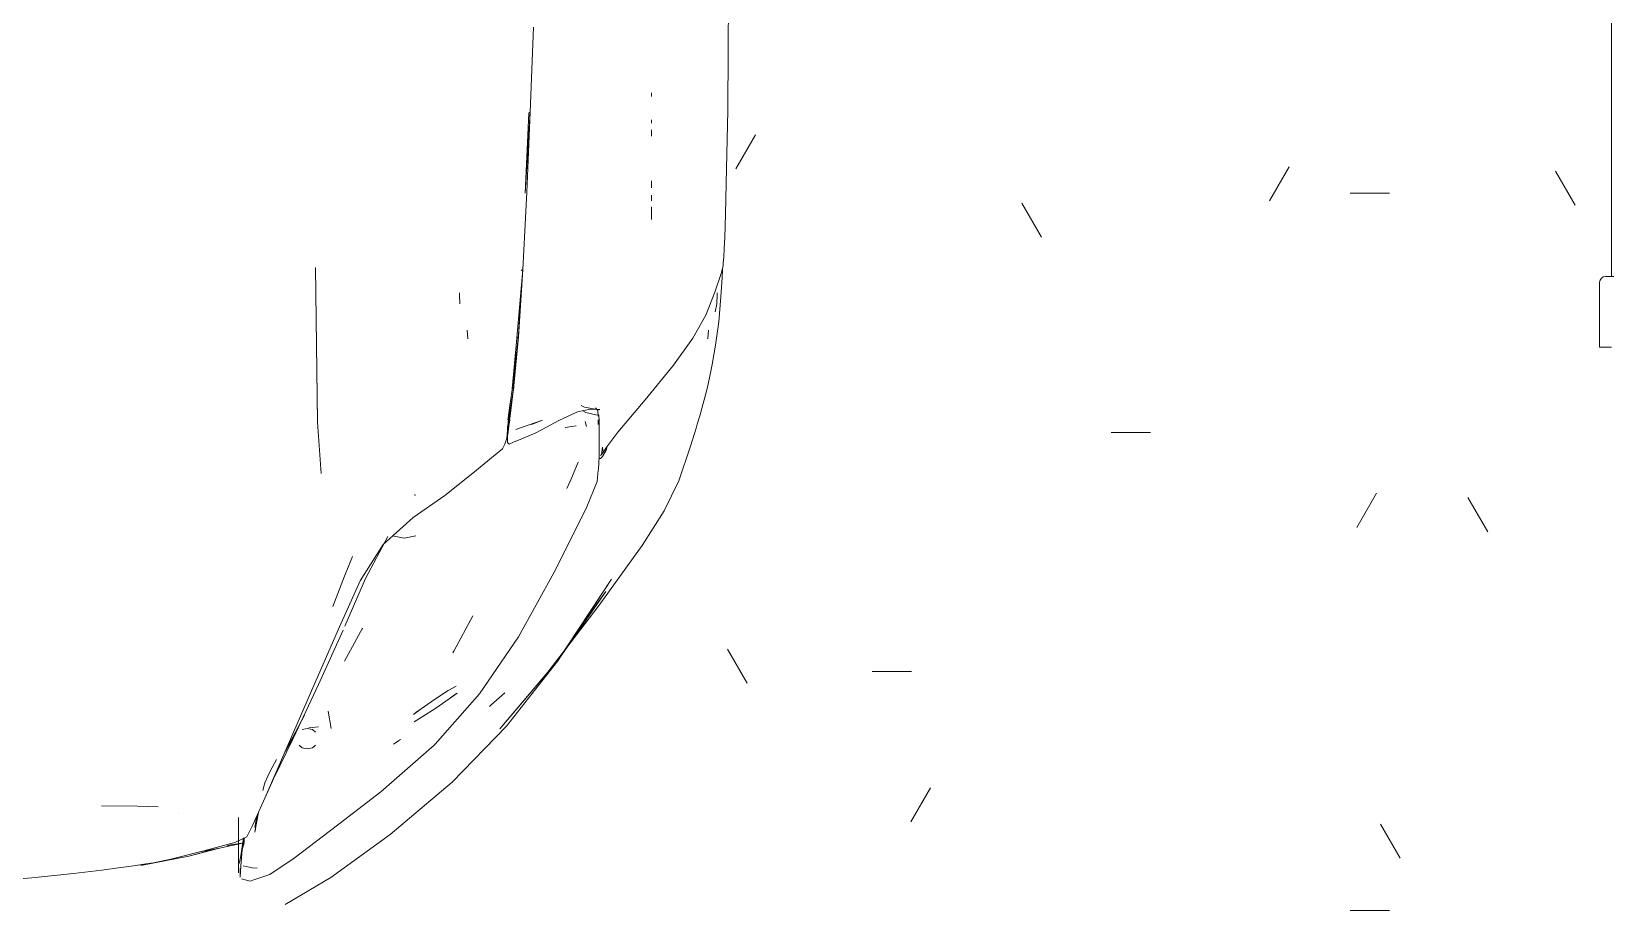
# Model space of a CAD drawing. Header units: millimetres. Extents: x -11245 to 24889, y -43080 to -3800.
# Drawn here: x 19921 to 21259, y -41854 to -41111 of the extents above; entities that cross this region are included whole.
import ezdxf

# ---------------------------------------------------------------- set-up
doc = ezdxf.new("R2010")
doc.units = ezdxf.units.MM
for name, color, linetype, lineweight in [('A-DOOR', 31, 'Continuous', 9), ('A-FLOR-PATT', 8, 'Continuous', 18), ('G-IMPT', 8, 'Continuous', 9)]:
    doc.layers.add(name, color=color, linetype=linetype, lineweight=lineweight)

# ---------------------------------------------------------------- blocks, each defined once
blk = doc.blocks.new('CRT_POR_Abrir_1 Folha_Madeira - 80 x 210 cm-3907159-PONTOS HIDRÁULICOS GARAGEM')
at = {"layer": 'A-DOOR', "lineweight": 18}
for p, q in [((-400, 890), (-370, 890)), ((-400, 90), (-400, 890)), ((-370, 890), (-370, 90)), ((-450, 90), (-450, 100)), ((-450, 100), (-405, 100)), ((400, 60), (400, 95)), ((405, 100), (450, 100)), ((450, 100), (450, 90)), ((-370, 90), (-400, 90)), ((-400, 90), (-400, 60)), ((-400, 60), (-390, 60)), ((-390, 60), (-390, -95)), ((390, 60), (400, 60)), ((390, -95), (390, 60)), ((-450, -100), (-450, -90)), ((450, -90), (450, -100)), ((-395, -100), (-450, -100)), ((450, -100), (395, -100))]:
    blk.add_line(p, q, dxfattribs=at)
at = {"layer": 'A-DOOR'}
for p, q in [((-400, 90), (-400, 890)), ((-400, 90), (400, 90)), ((400, 90), (-370, 90)), ((-390, -90), (390, -90)), ((-390, -90), (390, -90))]:
    blk.add_line(p, q, dxfattribs=at)
blk.add_arc((-400, 90), 800, 0, 87.8441, dxfattribs=at)
at = {"layer": 'A-DOOR', "lineweight": 18}
for centre, start, end in [((-405, 95), 0, 90), ((405, 95), 90, 180), ((-395, -95), 270, 0), ((395, -95), 180, 270)]:
    blk.add_arc(centre, 5, start, end, dxfattribs=at)
blk = doc.blocks.new('CRT_Fiat Punto - Punto_dwg-V24-PONTOS HIDRÁULICOS GARAGEM')
at = {"layer": 'G-IMPT'}
for p, q in [((952.77, -127.38), (952.78, -122.87)), ((936.3, -125.38), (936.03, -132.58)), ((936.3, -125.38), (936.03, -132.58)), ((952.72, -132.44), (952.77, -127.38)), ((946.27, -130.95), (946.27, -131.25)), ((935.59, -139.41), (935.89, -132.65)), ((936.03, -132.58), (935.73, -139.34)), ((936.03, -132.58), (935.73, -139.34)), ((952.72, -132.44), (952.63, -137.33)), ((946.27, -133.22), (946.27, -133.51)), ((946.27, -134.08), (946.27, -134.39)), ((946.27, -134.31), (946.27, -134.6)), ((946.27, -138.38), (946.27, -138.96)), ((952.54, -141.19), (952.63, -137.33)), ((935.73, -139.34), (935.4, -145.88)), ((935.73, -139.34), (935.4, -145.88)), ((946.27, -139.58), (946.27, -140.06)), ((946.27, -140.59), (946.27, -141.23)), ((946.27, -141.01), (946.27, -141.65)), ((952.54, -141.19), (952.47, -143.17)), ((952.42, -144.1), (952.47, -143.17)), ((952.34, -145.34), (952.38, -144.84)), ((952.42, -144.1), (952.38, -144.84)), ((918.02, -158.78), (917.86, -145.72)), ((918.02, -158.73), (917.86, -145.72)), ((935.03, -151.56), (935.4, -145.88)), ((935.03, -151.56), (935.4, -145.88)), ((935.03, -151.41), (935.4, -145.88)), ((952.17, -146.21), (951.63, -147.8)), ((952.33, -145.58), (952.17, -146.21)), ((952.24, -146.55), (952.28, -145.94)), ((952.28, -145.94), (952.27, -145.79)), ((952.33, -145.58), (952.34, -145.34)), ((952.24, -146.55), (952.13, -148.19)), ((930.03, -148.02), (930.03, -147.86)), ((930.07, -148.79), (930.03, -148.02)), ((950.86, -149.75), (951.63, -147.8)), ((951.79, -148.79), (951.66, -149.46)), ((951.79, -148.79), (951.84, -148.02)), ((951.84, -148.02), (951.84, -147.86)), ((951.96, -150.29), (952.13, -148.19)), ((949.78, -151.69), (950.86, -149.75)), ((951.69, -152.28), (951.96, -150.29)), ((930.75, -151.73), (930.7, -151.01)), ((935.03, -151.56), (934.49, -155.97)), ((934.49, -155.97), (934.88, -151.68)), ((935.03, -151.41), (934.64, -155.12)), ((935.03, -151.56), (934.64, -155.73)), ((948.15, -153.97), (949.78, -151.69)), ((951.11, -151.01), (951.05, -151.73)), ((951.69, -152.28), (951.41, -153.9)), ((951.41, -153.9), (951.22, -154.89)), ((934.31, -157.39), (934.64, -155.12)), ((950.94, -156.16), (951.11, -155.43)), ((951.11, -155.43), (951.22, -154.89)), ((934.31, -158.47), (934.64, -155.73)), ((950.94, -156.16), (950.36, -158.24)), ((934.31, -157.39), (934.14, -158.62)), ((938.44, -158.66), (940.01, -157.92)), ((940.01, -157.92), (941.08, -157.69)), ((940.61, -157.52), (940.33, -157.37)), ((940.73, -157.98), (940.47, -157.84)), ((941.51, -157.7), (940.61, -157.52)), ((941.58, -158.17), (940.73, -157.98)), ((941.69, -157.71), (941.08, -157.69)), ((941.51, -157.7), (941.92, -157.72)), ((941.74, -157.8), (941.55, -157.58)), ((941.58, -158.17), (941.82, -158.19)), ((941.92, -157.72), (941.69, -157.71)), ((941.76, -158.28), (941.74, -157.8)), ((941.85, -158.67), (941.82, -158.19)), ((950.36, -158.24), (950.14, -158.96)), ((918.33, -163.13), (918.02, -158.78)), ((934.31, -158.47), (934.04, -160.14)), ((934.1, -159.14), (934.11, -159.83)), ((934.31, -158.47), (934.14, -159.84)), ((934.8, -159.41), (937.05, -158.63)), ((936.45, -159.72), (936.09, -159.86)), ((936.14, -158.99), (937.05, -158.63)), ((937.03, -159.42), (936.45, -159.72)), ((938.44, -158.66), (937.03, -159.42)), ((938.97, -159.23), (939.9, -159.1)), ((940.68, -158.73), (940.78, -159.15)), ((941.77, -158.6), (941.77, -159)), ((941.85, -158.67), (941.86, -160.11)), ((942.42, -161), (943.44, -159.64)), ((949.9, -159.76), (950.04, -159.3)), ((950.14, -158.96), (950.04, -159.3)), ((933.67, -161.04), (932.92, -161.66)), ((933.87, -160.66), (933.67, -161.04)), ((933.87, -160.66), (934.04, -160.14)), ((934.14, -159.84), (934.04, -160.14)), ((934.11, -160.35), (934.11, -159.83)), ((934.11, -160.35), (934.11, -160.52)), ((934.11, -160.52), (934.23, -160.64)), ((934.23, -160.64), (934.61, -160.48)), ((934.61, -160.48), (935.36, -160.17)), ((936.09, -159.86), (935.36, -160.17)), ((941.85, -161.61), (941.86, -160.11)), ((942.18, -161.36), (942.42, -161)), ((948.58, -163.76), (949.57, -160.82)), ((949.57, -160.82), (949.9, -159.76)), ((932.92, -161.66), (931.18, -163.11)), ((939.45, -163.67), (940.07, -162.16)), ((941.8, -162.67), (941.82, -162.3)), ((941.85, -161.61), (941.82, -162.3)), ((942.18, -161.36), (941.96, -161.61)), ((942.06, -161.52), (941.96, -161.61)), ((942.06, -161.52), (941.96, -161.61)), ((942.18, -161.36), (942.06, -161.52)), ((931.18, -163.11), (928.8, -164.98)), ((939.45, -163.67), (939.12, -164.41)), ((941.75, -163.14), (941.67, -163.8)), ((941.75, -163.14), (941.8, -162.67)), ((928.8, -164.98), (926.11, -166.85)), ((926.22, -164.93), (926.34, -164.95)), ((940.8, -165.96), (941.67, -163.8)), ((947.36, -166.29), (948.58, -163.76)), ((940.8, -165.96), (938.37, -170.88)), ((945.49, -169.21), (947.36, -166.29)), ((923.58, -169.13), (926.11, -166.85)), ((923.97, -168.46), (922.1, -172.01)), ((925.35, -168.61), (924.37, -168.4)), ((925.35, -168.61), (926.34, -168.4)), ((920.33, -171.81), (920.99, -170.14)), ((921.65, -172.22), (923.58, -169.13)), ((945.49, -169.21), (941.86, -174.26)), ((938.03, -171.52), (935.04, -176.93)), ((938.03, -171.52), (938.37, -170.88)), ((919.33, -174.39), (920.33, -171.81)), ((919.78, -176.35), (921.65, -172.22)), ((920.34, -176.05), (922.1, -172.01)), ((938.24, -179.1), (942.89, -172.06)), ((938.37, -178.96), (942.89, -172.06)), ((937.45, -180.01), (941.86, -174.26)), ((937.51, -179.93), (941.86, -174.26)), ((938.24, -179.1), (942.42, -173.1)), ((939.11, -177.85), (941.86, -174.26)), ((940.28, -176.08), (942.42, -173.1)), ((931.18, -175.17), (929.56, -178.15)), ((917.45, -181.7), (919.78, -176.35)), ((920.21, -176.39), (918.11, -180.96)), ((921.85, -176.2), (920.33, -179.01)), ((921.77, -176.35), (921.85, -176.2)), ((935.04, -176.93), (931.72, -181.75)), ((929.48, -178.29), (929.56, -178.15)), ((938.37, -178.96), (934.01, -184.5)), ((915.97, -185.55), (918.11, -180.96)), ((933.46, -184.72), (937.64, -179.77)), ((937.45, -180.01), (933.46, -184.72)), ((937.51, -179.93), (937.64, -179.77)), ((915.2, -186.9), (917.45, -181.7)), ((927.94, -182.23), (926.8, -183.02)), ((927.94, -182.23), (929.09, -181.49)), ((927.97, -186.02), (931.72, -181.75)), ((928.03, -182.98), (929.18, -182.19)), ((929.76, -181.1), (929.09, -181.49)), ((929.55, -181.22), (929.09, -181.49)), ((929.18, -182.19), (929.83, -181.71)), ((929.63, -181.86), (929.18, -182.19)), ((929.76, -181.1), (929.55, -181.22)), ((929.63, -181.86), (929.83, -181.71)), ((933.87, -181.67), (932.7, -182.72)), ((915.19, -186.87), (916.92, -183.58)), ((916.92, -183.58), (916.21, -184.95)), ((919.19, -184.69), (918.94, -183.24)), ((918.94, -183.24), (918.97, -183.42)), ((926.15, -183.5), (926.8, -183.02)), ((926.15, -183.5), (926.35, -183.35)), ((926.35, -183.35), (926.8, -183.02)), ((928.03, -182.98), (926.89, -183.72)), ((932.58, -182.83), (932.7, -182.72)), ((917.17, -184.69), (916.73, -184.78)), ((917.17, -184.69), (917.61, -184.78)), ((917.31, -184.65), (917.59, -184.61)), ((918.11, -184.56), (917.59, -184.61)), ((917.86, -185), (917.61, -184.78)), ((917.86, -185), (917.78, -184.92)), ((926.89, -183.72), (926.22, -184.12)), ((926.22, -184.12), (926.43, -184)), ((926.89, -183.72), (926.43, -184)), ((929.41, -189.22), (934.01, -184.5)), ((914.31, -188.96), (915.97, -185.55)), ((915.99, -185.39), (915.19, -186.87)), ((916.73, -186.33), (916.48, -186.11)), ((916.48, -186.11), (916.56, -186.18)), ((916.73, -186.33), (916.56, -186.18)), ((917.17, -186.42), (916.73, -186.33)), ((917.17, -186.42), (917.61, -186.33)), ((917.61, -186.33), (917.86, -186.11)), ((917.78, -186.18), (917.61, -186.33)), ((917.78, -186.18), (917.86, -186.11)), ((923.38, -190.05), (927.89, -186.1)), ((925.06, -185.62), (924.46, -186.02)), ((924.85, -185.76), (924.46, -186.02)), ((927.97, -186.02), (927.89, -186.1)), ((913.59, -190.58), (915.2, -186.9)), ((914.03, -188.31), (914.57, -187.31)), ((913.2, -191.39), (914.31, -188.96)), ((913.57, -189.28), (913.82, -188.72)), ((913.82, -188.72), (914.03, -188.31)), ((913.57, -189.28), (913.42, -189.94)), ((919.12, -193.33), (923.38, -190.05)), ((929.41, -189.22), (924.17, -193.66)), ((902.81, -191.27), (899.76, -191.22)), ((904.57, -191.33), (902.81, -191.27)), ((913.59, -190.58), (912.56, -192.85)), ((906.25, -191.92), (906.25, -191.9)), ((906.25, -191.92), (906.25, -191.92)), ((911.36, -192.22), (911.36, -194.37)), ((911.36, -194.77), (911.36, -192.83)), ((912.56, -192.85), (912.07, -193.85)), ((913.05, -191.76), (912.73, -193.45)), ((912.86, -192.4), (912.73, -193.06)), ((912.97, -191.96), (912.86, -192.4)), ((911.03, -194.33), (912.07, -193.85)), ((911.53, -195.62), (911.77, -193.94)), ((911.63, -195.22), (911.77, -193.94)), ((911.82, -194.2), (911.82, -193.97)), ((911.82, -194.2), (911.82, -194.35)), ((912.73, -193.45), (912.78, -193.24)), ((916.07, -195.66), (919.12, -193.33)), ((924.17, -193.66), (919.17, -197.29)), ((908.43, -195.05), (905.63, -195.74)), ((909.54, -194.85), (907.16, -195.5)), ((908.43, -195.05), (911.03, -194.33)), ((909.76, -194.81), (911.82, -194.35)), ((910.67, -194.54), (910.38, -194.62)), ((910.67, -194.54), (911.82, -194.35)), ((911.36, -194.77), (911.36, -196.27)), ((911.4, -196.12), (911.71, -194.69)), ((911.4, -196.12), (911.7, -194.84)), ((911.71, -194.69), (911.53, -195.62)), ((911.54, -196.34), (911.66, -194.92)), ((911.63, -195.22), (911.66, -194.92)), ((911.7, -194.84), (911.82, -194.35)), ((913.99, -197.04), (916.07, -195.66)), ((893.88, -197.33), (897.4, -196.95)), ((897.4, -196.95), (899.8, -196.67)), ((899.8, -196.67), (901.4, -196.46)), ((901.4, -196.46), (902.51, -196.31)), ((903.36, -196.17), (902.51, -196.31)), ((903.1, -196.28), (903.91, -196.09)), ((903.36, -196.17), (904.17, -196.05)), ((905.63, -195.74), (904.17, -196.05)), ((911.36, -196.27), (911.36, -196.91)), ((911.5, -197.27), (911.54, -196.34)), ((911.5, -196.65), (911.5, -196.53)), ((911.5, -196.99), (911.5, -196.65)), ((912.5, -196.49), (911.76, -196.32)), ((912.5, -196.49), (912.93, -196.5)), ((888.77, -197.72), (893.88, -197.33)), ((911.5, -196.99), (911.5, -197.27)), ((911.61, -197.42), (912.35, -197.6)), ((912.64, -197.5), (912.35, -197.6)), ((913.99, -197.04), (912.64, -197.5)), ((919.16, -197.29), (915.29, -199.58)), ((919.16, -197.29), (915.29, -199.58)), ((919.17, -197.29), (915.29, -199.58))]:
    blk.add_line(p, q, dxfattribs=at)
at = {"layer": 'G-IMPT', "flags": 128}
for points in [[(935.59, -139.41), (936.03, -132.58), (935.89, -132.65)], [(935.03, -151.56), (934.88, -151.68), (935.4, -145.88), (935.25, -145.95)], [(934.31, -158.47), (934.15, -158.82), (934.64, -155.82), (934.49, -155.97), (935.03, -151.58)], [(943.44, -159.64), (945.73, -156.89), (948.15, -153.97)], [(934.31, -158.62), (934.04, -160.14), (934.15, -158.82)], [(942.53, -160.85), (942.44, -161.17), (942.12, -161.69), (941.96, -161.87), (941.84, -161.87)], [(942.18, -161.36), (942.12, -160.89), (942.06, -161.52)], [(908.26, -195.09), (909.76, -194.81), (907.16, -195.5), (903.1, -196.28)]]:
    blk.add_lwpolyline(points, dxfattribs=at)
blk = doc.blocks.new('CRT_Fiat Punto - Fiat punto 2-V25-PONTOS HIDRÁULICOS GARAGEM')
at = {"xscale": 10.05298727948713, "yscale": 10.05298727948713, "zscale": 10.05298727948713}
blk.add_blockref('CRT_Fiat Punto - Punto_dwg-V24-PONTOS HIDRÁULICOS GARAGEM', (-8728.9, 102.4), dxfattribs=at)

msp = doc.modelspace()

# ---------------------------------------------------------------- hatches: boundary and pattern name
at = {"layer": 'A-FLOR-PATT', "lineweight": 9}
h = msp.add_hatch(dxfattribs=at)
h.set_pattern_fill('FP_1', color=9, style=0, pattern_type=2)
h.set_pattern_definition([(0, (60868.92, 0), (812.8, 203.2), [33.528, -576.072, 33.528, -576.072, -3251.2]), (0, (60868.92, 0), (812.8, 203.2), [-1219.2, 33.528, -1185.672, 33.528, -576.072, -1422.4]), (0, (60868.92, 0), (812.8, 203.2), [-3048, 33.528, -372.872, 33.528, -982.472]), (120, (61173.72, 101.6), (-582.37636, 602.30545), [33.528, -576.072, 33.528, -576.072, -3251.2]), (120, (61173.72, 101.6), (-582.37636, 602.30545), [-1219.2, 33.528, -1185.672, 33.528, -576.072, -1422.4]), (120, (61173.72, 101.6), (-582.37636, 602.30545), [-3048, 33.528, -372.872, 33.528, -982.472]), (240, (61275.32, 508), (-230.42364, -805.50545), [33.528, -576.072, 33.528, -576.072, -3251.2]), (240, (61275.32, 508), (-230.42364, -805.50545), [-1219.2, 33.528, -1185.672, 33.528, -576.072, -1422.4]), (240, (61275.32, 508), (-230.42364, -805.50545), [-3048, 33.528, -372.872, 33.528, -982.472])])
h.paths.add_polyline_path([(15159.3, -39194.7), (15159.3, -38320.7), (15074.3, -38319.7), (15074.3, -38220.7), (15084.3, -38220.7), (15084.3, -37249.7), (14884.3, -37249.7), (14884.3, -37259.7), (12284.3, -37259.7), (12284.3, -37249.7), (12084.3, -37249.7), (12084.3, -42889.7), (15084.3, -42889.7), (15084.3, -41918.7), (15074.3, -41918.7), (15074.3, -41818.7), (15159.3, -41818.7), (15159.3, -40944.7), (15129.3, -40944.7), (15129.3, -39194.7)])
h.paths.add_polyline_path([(21264.3, -43069.7), (21264.3, -41379.7), (21254.3, -41379.7), (21254.3, -41324.7), (21255.8, -41321.1), (21259.3, -41319.7), (21414.3, -41319.7), (21414.3, -41329.7), (21449.3, -41329.7), (21452.8, -41331.1), (21454.3, -41334.7), (21454.3, -41379.7), (21444.3, -41379.7), (21444.3, -42879.7), (24444.3, -42879.7), (24444.3, -40429.7), (21444.3, -40429.7), (21444.3, -40479.7), (21454.3, -40479.7), (21454.3, -40524.7), (21452.8, -40528.2), (21449.3, -40529.7), (22244.3, -40529.7), (22244.3, -40559.7), (21444.3, -40559.7), (21444.3, -40529.7), (21414.3, -40529.7), (21414.3, -40539.7), (21259.3, -40539.7), (21255.8, -40538.2), (21254.3, -40534.7), (21254.3, -40479.7), (21264.3, -40479.7), (21264.3, -40048.7), (21254.3, -40048.7), (21254.3, -39948.7), (21264.3, -39948.7), (21264.3, -37550.7), (21254.3, -37549.7), (21254.3, -37469.7), (15264.3, -37469.7), (15264.3, -38220.7), (15274.3, -38220.7), (15274.3, -38320.7), (15189.3, -38320.7), (15189.3, -39194.7), (15159.3, -39194.7), (15159.3, -40944.7), (15189.3, -40944.7), (15189.3, -41818.7), (15274.3, -41819.7), (15274.3, -41918.7), (15264.3, -41918.7), (15264.3, -42421.3), (15266.8, -42419.6), (15269.3, -42421.3), (15269.3, -42424.4), (15270.7, -42424.4), (15271.8, -42425.2), (15274.8, -42432.8), (15306.9, -42432), (15310, -42426.9), (15312.1, -42422.7), (15314.1, -42421), (15317.8, -42424.1), (15321.2, -42420.7), (15325, -42426.9), (15329.5, -42433.3), (15331.5, -42433.7), (15360.6, -42437.8), (15360.9, -42438.9), (15361.9, -42439.2), (15360.9, -42444.6), (15362.9, -42445.3), (15362.9, -42447), (15360.9, -42449), (15361.9, -42450.1), (15359.3, -42451.9), (15350.5, -42453.7), (15328.1, -42457.3), (15324.4, -42464.4), (15322.7, -42468.3), (15315.4, -42468.8), (15311.4, -42468.1), (15309.4, -42461.2), (15306, -42456.4), (15274.6, -42457.6), (15270.7, -42464.1), (15269.3, -42464.9), (15269.3, -42468), (15266.8, -42469.7), (15264.3, -42468), (15264.3, -43069.7), (18204.7, -43069.7)])
h.paths.add_polyline_path([(15317.5, -42444.6), (15316.5, -42441.6), (15315.3, -42443.8), (15316, -42444)])
h.paths.add_polyline_path([(15317.5, -42448.7), (15316.8, -42445.2), (15314.3, -42445.8), (15316.8, -42448.1)])
h.paths.add_polyline_path([(15362.5, -42444.6), (15362.5, -42442.3), (15363.5, -42442.7), (15362.9, -42444)])
h.paths.add_polyline_path([(17064.3, -41949.7), (16997, -41947.8), (16913.1, -41940.4), (16835, -41930.3), (16829.5, -41928.3), (16827.9, -41924.4), (16783.8, -41917.1), (16672.9, -41895.6), (16606.6, -41861), (16581, -41847.3), (16545.6, -41825.4), (16491, -41784.4), (16441.6, -41741.1), (16397.3, -41694.1), (16346.7, -41628), (16301.9, -41567.4), (16276, -41529.4), (16265.6, -41511.3), (16254.2, -41484.8), (16237.9, -41433.2), (16229, -41396.2), (16223.8, -41362.8), (16221.4, -41337), (16216.7, -41244.1), (16215, -41127.2), (16215.6, -40963.7), (16218.6, -40862.9), (16222.6, -40805.8), (16226.7, -40771.5), (16235, -40720.9), (16235.2, -40719.4), (16235.7, -40706.5), (16237.8, -40701.2), (16239.3, -40699.2), (16240.9, -40682.5), (16241.8, -40662.1), (16241.8, -40660.9), (16240.6, -40658.7), (16238.1, -40543.1), (16220.7, -40524.4), (16199.6, -40497.4), (16195.3, -40488), (16185.7, -40458.2), (16166, -40443.2), (16153.4, -40432.4), (16134.3, -40412.9), (16117.7, -40389.7), (16099.3, -40357.3), (16093.6, -40343.9), (16094.7, -40326.2), (16238.7, -40400), (16239.8, -39009.6), (16239.5, -38963), (16230.8, -38917), (16221.2, -38841.6), (16218.4, -38798.2), (16216.3, -38739.4), (16214.9, -38611.9), (16215.8, -38489.3), (16219, -38412.8), (16220.9, -38399.2), (16222.9, -38386.2), (16225.8, -38358.4), (16230.8, -38321.5), (16239.6, -38282.4), (16262.7, -38222.4), (16282.9, -38183.6), (16302.9, -38150.1), (16324.9, -38121.3), (16338.3, -38107), (16369.7, -38085.1), (16468.9, -38027.6), (16506.2, -38009.9), (16568.4, -37987.1), (16602.1, -37976.4), (16628.7, -37969.9), (16676.4, -37964.8), (16769.2, -37960.6), (17064.3, -37951.1), (17180.6, -37954.3), (17463.6, -37965.5), (17507, -37971.6), (17538.8, -37980), (17602.3, -38002.3), (17638, -38016.7), (17679.3, -38038.6), (17769.1, -38091.2), (17792.7, -38109.3), (17810.9, -38130.1), (17829.9, -38156.5), (17851.5, -38194), (17872.2, -38236.5), (17884.5, -38269.8), (17891.5, -38291.9), (17900.5, -38338.6), (17910.6, -38432.9), (17913.1, -38501), (17913.6, -38647.7), (17911.9, -38751.4), (17908.2, -38833.2), (17902.2, -38886.9), (17890.9, -38954.3), (17888.2, -38973.1), (17889.9, -39148.1), (17889.9, -39374.7), (17889.9, -40400.6), (17987.5, -40350.2), (18034.1, -40326.5), (18034.8, -40330.2), (18034.4, -40346.2), (18027.3, -40361.1), (18007.3, -40395.7), (17986.1, -40422), (17963.6, -40442.5), (17941, -40461), (17932.5, -40490.8), (17922.9, -40506.6), (17889.7, -40544.6), (17888.5, -40694.1), (17890.8, -40701.2), (17892.2, -40702.8), (17893.5, -40714.3), (17893.7, -40721.3), (17898.6, -40748.4), (17906.5, -40811.3), (17910, -40862.9), (17912.3, -40926.1), (17913.7, -41054.2), (17912.8, -41200.3), (17909.8, -41300.8), (17905, -41361.1), (17898.1, -41404.4), (17887, -41445.8), (17881.2, -41464.9), (17867.4, -41502), (17854.3, -41526.7), (17828.2, -41565.4), (17781.9, -41628), (17719.2, -41708.1), (17670.6, -41756.4), (17613.8, -41803.1), (17565.6, -41836.7), (17522, -41861), (17456.5, -41895.1), (17449.2, -41897.9), (17440.9, -41899.8), (17424.1, -41902.9), (17299.4, -41925.7), (17299.1, -41928.3), (17233.9, -41938.3), (17166, -41945.2), (17096.1, -41949.3), (17092.7, -41949.3)])
h.paths.add_polyline_path([(19664.3, -41949.7), (19597, -41947.8), (19513.1, -41940.4), (19436.1, -41930.5), (19429.5, -41928.3), (19427.9, -41924.4), (19384.1, -41917.2), (19272.9, -41895.6), (19206.6, -41861), (19181, -41847.3), (19145.6, -41825.4), (19091, -41784.4), (19041.6, -41741.1), (18997.3, -41694.1), (18946, -41627), (18901.9, -41567.4), (18876.9, -41530.8), (18865.6, -41511.3), (18854.2, -41484.8), (18837.9, -41433.2), (18829, -41396.2), (18823.8, -41362.8), (18821.4, -41337), (18817.2, -41263.5), (18815, -41127.2), (18815.6, -40963.7), (18818.6, -40862.9), (18822.6, -40805.1), (18826.7, -40771.5), (18835, -40720.9), (18835.2, -40719.4), (18835.7, -40706.5), (18837.8, -40701.2), (18839.3, -40699.2), (18840.9, -40682.5), (18841.8, -40662.1), (18841.8, -40660.9), (18840.6, -40658.7), (18838.1, -40543.1), (18820.7, -40524.4), (18799.6, -40497.4), (18795.3, -40488), (18785.7, -40458.2), (18772.6, -40448.4), (18753.4, -40432.4), (18734.3, -40412.9), (18717.7, -40389.7), (18699.3, -40357.3), (18693.6, -40343.9), (18694.7, -40326.2), (18838.7, -40400), (18839.8, -39009.6), (18839.5, -38963), (18830.8, -38917), (18821.2, -38841.6), (18818.4, -38798.2), (18816.3, -38739.4), (18814.9, -38618.2), (18815.8, -38489.3), (18819, -38412.8), (18820.9, -38399.2), (18822.9, -38386.2), (18825.8, -38358.4), (18830.8, -38321.5), (18839.6, -38282.4), (18862.7, -38222.4), (18882.9, -38183.6), (18902.9, -38150.1), (18924.9, -38121.3), (18938.3, -38107), (18969.7, -38085.1), (19068.9, -38027.6), (19106.2, -38009.9), (19167.7, -37987.4), (19202.1, -37976.4), (19228.7, -37969.9), (19276.4, -37964.8), (19378.4, -37960.3), (19664.3, -37951.1), (19780.6, -37954.3), (20063.6, -37965.5), (20107, -37971.6), (20138.8, -37980), (20202.3, -38002.3), (20238, -38016.7), (20279.3, -38038.6), (20369.1, -38091.2), (20392.7, -38109.3), (20410.9, -38130.1), (20429.9, -38156.5), (20451.5, -38194), (20472.2, -38236.5), (20484.5, -38269.8), (20491.5, -38291.9), (20500.5, -38338.6), (20510.6, -38432.9), (20513.1, -38501), (20513.6, -38647.7), (20511.9, -38751.4), (20508.2, -38833.2), (20502.2, -38886.9), (20491.1, -38953.3), (20488.2, -38973.1), (20489.7, -39119.2), (20489.9, -39374.7), (20490.4, -40400.4), (20587.5, -40350.2), (20634.1, -40326.5), (20634.8, -40330.2), (20634.4, -40346.2), (20627.3, -40361.1), (20607.3, -40395.7), (20586.1, -40422), (20563.6, -40442.5), (20541, -40461), (20532.5, -40490.8), (20522.9, -40506.6), (20489.7, -40544.6), (20488.5, -40694.1), (20490.8, -40701.2), (20492.2, -40702.8), (20493.5, -40714.3), (20493.7, -40721.3), (20498.6, -40748.4), (20506.5, -40811.3), (20510, -40862.9), (20512.3, -40926.1), (20513.7, -41057.5), (20512.8, -41200.3), (20509.8, -41300.8), (20505, -41361.1), (20498.1, -41404.4), (20487, -41445.8), (20481.2, -41464.9), (20467.4, -41502), (20454.3, -41526.7), (20428.2, -41565.4), (20381.9, -41628), (20319.2, -41708.1), (20270.6, -41756.4), (20213.8, -41803.1), (20165.6, -41836.7), (20125.7, -41859.2), (20056.5, -41895.1), (20049.2, -41897.9), (20040.9, -41899.8), (20024.1, -41902.9), (19899.4, -41925.7), (19899.1, -41928.3), (19833.9, -41938.3), (19766, -41945.2), (19696.1, -41949.3), (19687.3, -41949.4)])
h.paths.add_polyline_path([(16250.9, -40650.7), (16253.8, -40649.1), (16251.6, -40650.2), (16251.1, -40650.5)])
h.paths.add_polyline_path([(16249.5, -40653.9), (16251.6, -40651.2), (16250.4, -40651.1), (16248.4, -40653.9), (16249.1, -40653.9)])
h.paths.add_polyline_path([(18850.9, -40650.7), (18853.8, -40649.1), (18851.6, -40650.2), (18851.1, -40650.6)])
h.paths.add_polyline_path([(18849.5, -40653.9), (18851.6, -40651.2), (18850.4, -40651.1), (18848.4, -40653.9), (18849.1, -40653.9)])
h.paths.add_polyline_path([(22158.4, -40249.7), (24444.3, -40249.7), (24444.3, -40049.7), (24434.3, -40049.7), (24434.3, -37449.7), (24444.3, -37449.7), (24444.3, -37249.7), (24244.3, -37249.7), (24244.3, -37259.7), (21644.3, -37259.7), (21644.3, -37249.7), (21444.3, -37249.7), (21444.3, -37450.7), (21454.3, -37450.7), (21454.3, -37550.7), (21444.3, -37550.7), (21444.3, -39948.7), (21454.3, -39949.7), (21454.3, -40048.7), (21444.3, -40048.7), (21444.3, -40249.7), (21876.3, -40249.7)])
h.paths.add_polyline_path([(18843.9, -39636.8), (18844.3, -39635.8), (18843.9, -39632.4), (18843.1, -39633.3), (18843.6, -39636.6), (18843.7, -39636.8)])
h.paths.add_polyline_path([(16244.2, -39636.8), (16244.4, -39635.1), (16243.9, -39632.4), (16243.1, -39633.3), (16243.6, -39636.6), (16244.1, -39636.8)])
h.paths.add_polyline_path([(20484.7, -39636.8), (20486, -39635.8), (20484.5, -39632.7), (20484, -39634.5), (20484.5, -39636.8)])
h.paths.add_polyline_path([(17884.9, -39636.8), (17885.9, -39635.4), (17884.5, -39632.7), (17884, -39634.5), (17884.7, -39636.8)])

# ---------------------------------------------------------------- block references
at = {"layer": 'A-DOOR', "rotation": 269.9999999999999}
msp.add_blockref('CRT_POR_Abrir_1 Folha_Madeira - 80 x 210 cm-3907159-PONTOS HIDRÁULICOS GARAGEM', (21354.3, -40929.7), dxfattribs=at)
at = {"layer": 'G-IMPT'}
msp.add_blockref('CRT_Fiat Punto - Fiat punto 2-V25-PONTOS HIDRÁULICOS GARAGEM', (19664.3, -39949.7), dxfattribs=at)

doc.saveas('drawing.dxf')
